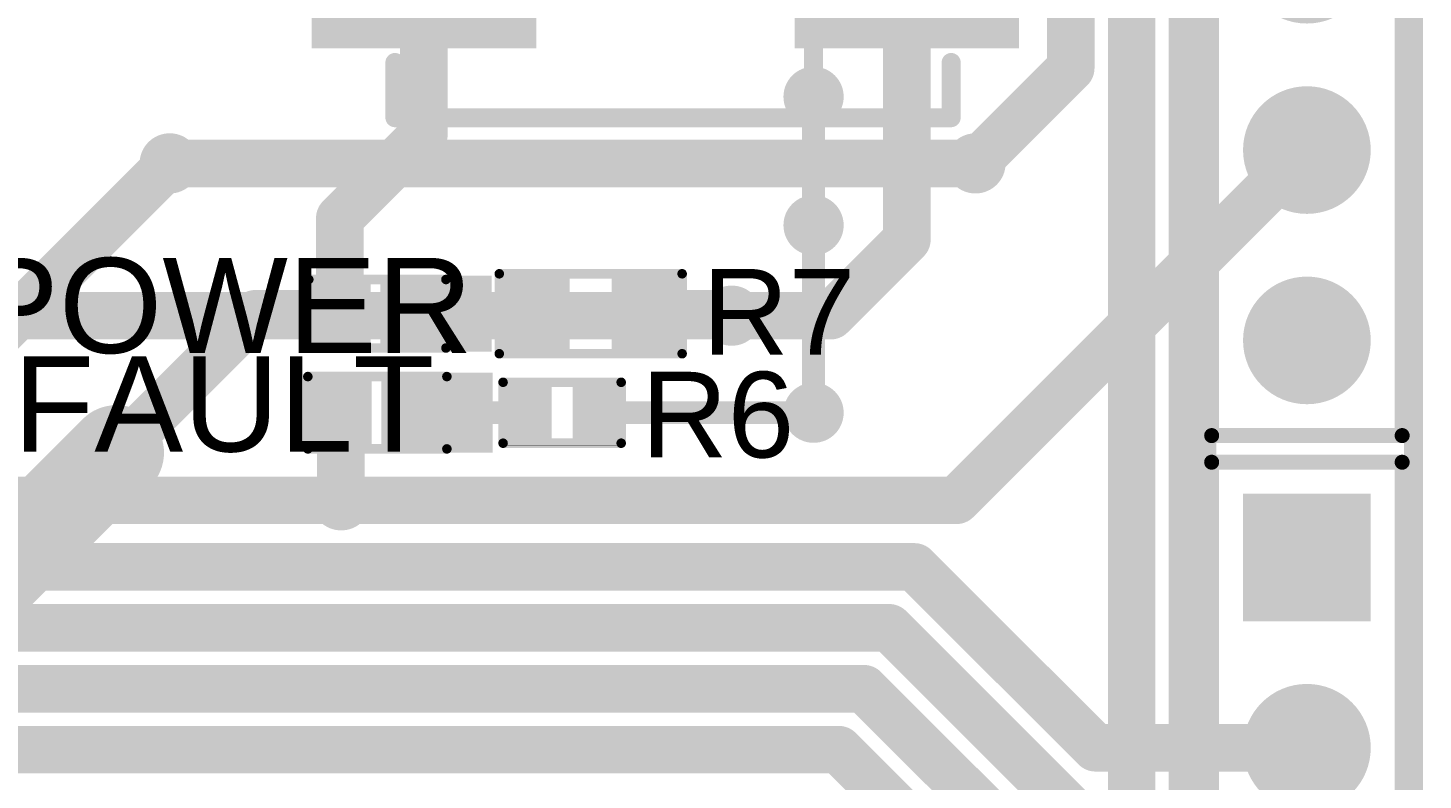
# Model space of a CAD drawing. Header units: millimetres. Extents: x -0.12 to 2.11, y 0 to 1.55.
# Drawn here: x 1.376 to 2.108, y 0.555 to 0.95 of the extents above; entities that cross this region are included whole.
import ezdxf

# ---------------------------------------------------------------- set-up
doc = ezdxf.new("R2010")
doc.units = ezdxf.units.MM
doc.header["$MEASUREMENT"] = 0
for name, color, linetype in [('BottomLayer', 5, 'Continuous'), ('BottomSolder', 6, 'Continuous'), ('Mechanical2', 216, 'Continuous'), ('MultiLayer', 9, 'Continuous'), ('PadHoleLayer', 156, 'Continuous'), ('TopLayer', 1, 'Continuous'), ('TopOverlay', 2, 'Continuous'), ('TopPaste', 8, 'Continuous'), ('TopSolder', 216, 'Continuous'), ('ViaHoleLayer', 16, 'Continuous')]:
    doc.layers.add(name, color=color, linetype=linetype)
doc.styles.add('Arial', font='', dxfattribs={"height": 0.2})
doc.styles.get('Arial').set_extended_font_data('Arial')

# ---------------------------------------------------------------- blocks, each defined once
blk = doc.blocks.new('R__0402_2')
at = {"layer": 'TopLayer'}
for points in [[(-0.0275, -0.0125), (-0.0275, 0.0125), (-0.0095, 0.0125), (-0.0095, -0.0125)], [(0.0095, -0.0125), (0.0095, 0.0125), (0.0275, 0.0125), (0.0275, -0.0125)]]:
    blk.add_hatch(color=1, dxfattribs=at).paths.add_polyline_path(points)
at = {"layer": 'TopPaste'}
for points in [[(-0.0275, -0.0125), (-0.0275, 0.0125), (-0.0095, 0.0125), (-0.0095, -0.0125)], [(0.0095, -0.0125), (0.0095, 0.0125), (0.0275, 0.0125), (0.0275, -0.0125)]]:
    blk.add_hatch(color=8, dxfattribs=at).paths.add_polyline_path(points)
at = {"layer": 'TopSolder'}
for points in [[(-0.0315, -0.0165), (-0.0315, 0.0165), (-0.0055, 0.0165), (-0.0055, -0.0165)], [(0.0055, -0.0165), (0.0055, 0.0165), (0.0315, 0.0165), (0.0315, -0.0165)]]:
    blk.add_hatch(color=216, dxfattribs=at).paths.add_polyline_path(points)
at = {"layer": 'TopOverlay'}
for points, const_width in [([(-0.031, 0.016), (0.031, 0.016)], 0.005), ([(-0.031, -0.016), (-0.031, 0.016)], 0.005), ([(0.031, -0.016), (0.031, 0.016)], 0.005), ([(-0.031, -0.016), (0.031, -0.016)], 0.005), ([(-0.032, -0.017), (0.032, -0.017)], 0.000127)]:
    blk.add_lwpolyline(points, dxfattribs=dict(at, const_width=const_width))
for points, const_width in [([(-0.03225, 0.016, 1), (-0.02975, 0.016, 1)], 0.0025), ([(-0.03225, 0.016, 1), (-0.02975, 0.016, 1)], 0.0025), ([(0.02975, 0.016, 1), (0.03225, 0.016, 1)], 0.0025), ([(0.02975, 0.016, 1), (0.03225, 0.016, 1)], 0.0025), ([(-0.03225, -0.016, 1), (-0.02975, -0.016, 1)], 0.0025), ([(-0.03225, -0.016, 1), (-0.02975, -0.016, 1)], 0.0025), ([(0.02975, -0.016, 1), (0.03225, -0.016, 1)], 0.0025), ([(0.02975, -0.016, 1), (0.03225, -0.016, 1)], 0.0025), ([(-0.03203, -0.017, 1), (-0.03197, -0.017, 1)], 0.0000635), ([(0.03197, -0.017, 1), (0.03203, -0.017, 1)], 0.0000635)]:
    blk.add_lwpolyline(points, format="xyb", close=True, dxfattribs=dict(at, const_width=const_width))
blk = doc.blocks.new('LED_0402_5')
at = {"layer": 'TopLayer'}
for points in [[(-0.03091, 0.01417), (-0.0065, 0.01417), (-0.0065, -0.01417), (-0.03091, -0.01417)], [(0.0065, 0.01417), (0.03091, 0.01417), (0.03091, -0.01417), (0.0065, -0.01417)]]:
    blk.add_hatch(color=1, dxfattribs=at).paths.add_polyline_path(points)
at = {"layer": 'TopOverlay'}
blk.add_hatch(color=2, dxfattribs=at).paths.add_polyline_path([(0.034, -0.021), (0.061, -0.021), (0.061, 0.021), (0.034, 0.021)])
at = {"layer": 'TopPaste'}
for points in [[(-0.03091, 0.01417), (-0.0065, 0.01417), (-0.0065, -0.01417), (-0.03091, -0.01417)], [(0.0065, 0.01417), (0.03091, 0.01417), (0.03091, -0.01417), (0.0065, -0.01417)]]:
    blk.add_hatch(color=8, dxfattribs=at).paths.add_polyline_path(points)
at = {"layer": 'TopSolder'}
for points in [[(-0.03491, 0.01817), (-0.0025, 0.01817), (-0.0025, -0.01817), (-0.03491, -0.01817)], [(0.0025, 0.01817), (0.03491, 0.01817), (0.03491, -0.01817), (0.0025, -0.01817)]]:
    blk.add_hatch(color=216, dxfattribs=at).paths.add_polyline_path(points)
at = {"layer": 'TopOverlay', "const_width": 0.005}
for points in [[(-0.036, -0.019), (-0.036, 0.019)], [(-0.036, 0.019), (0.037, 0.019)], [(-0.036, -0.019), (0.037, -0.019)]]:
    blk.add_lwpolyline(points, dxfattribs=at)
at = {"layer": 'TopOverlay', "const_width": 0.0025}
for points in [[(-0.03725, 0.019, 1), (-0.03475, 0.019, 1)], [(-0.03725, 0.019, 1), (-0.03475, 0.019, 1)], [(0.03575, 0.019, 1), (0.03825, 0.019, 1)], [(-0.03725, -0.019, 1), (-0.03475, -0.019, 1)], [(-0.03725, -0.019, 1), (-0.03475, -0.019, 1)], [(0.03575, -0.019, 1), (0.03825, -0.019, 1)]]:
    blk.add_lwpolyline(points, format="xyb", close=True, dxfattribs=at)
blk = doc.blocks.new('R___0603_23')
at = {"layer": 'TopLayer'}
for points in [[(-0.015, 0.0175), (-0.015, -0.0175), (-0.045, -0.0175), (-0.045, 0.0175)], [(0.045, 0.0175), (0.045, -0.0175), (0.015, -0.0175), (0.015, 0.0175)]]:
    blk.add_hatch(color=1, dxfattribs=at).paths.add_polyline_path(points)
at = {"layer": 'TopPaste'}
for points in [[(-0.015, 0.0175), (-0.015, -0.0175), (-0.045, -0.0175), (-0.045, 0.0175)], [(0.045, 0.0175), (0.045, -0.0175), (0.015, -0.0175), (0.015, 0.0175)]]:
    blk.add_hatch(color=8, dxfattribs=at).paths.add_polyline_path(points)
at = {"layer": 'TopSolder'}
for points in [[(-0.011, 0.0215), (-0.011, -0.0215), (-0.049, -0.0215), (-0.049, 0.0215)], [(0.049, 0.0215), (0.049, -0.0215), (0.011, -0.0215), (0.011, 0.0215)]]:
    blk.add_hatch(color=216, dxfattribs=at).paths.add_polyline_path(points)
at = {"layer": 'TopOverlay', "const_width": 0.005}
for points in [[(-0.048, -0.021), (-0.048, 0.021)], [(-0.048, 0.021), (0.048, 0.021)], [(0.048, -0.021), (0.048, 0.021)], [(-0.048, -0.021), (0.048, -0.021)]]:
    blk.add_lwpolyline(points, dxfattribs=at)
at = {"layer": 'TopOverlay', "const_width": 0.0025}
for points in [[(-0.04925, 0.021, 1), (-0.04675, 0.021, 1)], [(-0.04925, 0.021, 1), (-0.04675, 0.021, 1)], [(0.04675, 0.021, 1), (0.04925, 0.021, 1)], [(0.04675, 0.021, 1), (0.04925, 0.021, 1)], [(-0.04925, -0.021, 1), (-0.04675, -0.021, 1)], [(-0.04925, -0.021, 1), (-0.04675, -0.021, 1)], [(0.04675, -0.021, 1), (0.04925, -0.021, 1)], [(0.04675, -0.021, 1), (0.04925, -0.021, 1)]]:
    blk.add_lwpolyline(points, format="xyb", close=True, dxfattribs=at)
blk = doc.blocks.new('HDR1X6__31')
at = {"layer": 'BottomLayer'}
blk.add_hatch(color=5, dxfattribs=at).paths.add_polyline_path([(-0.02953, 0.02953), (0.02953, 0.02953), (0.02953, -0.02953), (-0.02953, -0.02953)])
h = blk.add_hatch(color=5, dxfattribs=at)
edge = h.paths.add_edge_path()
edge.add_arc((0.1, 0), 0.02953, 0, 360)
h = blk.add_hatch(color=5, dxfattribs=at)
edge = h.paths.add_edge_path()
edge.add_arc((0.2, 0), 0.02953, 0, 360)
h = blk.add_hatch(color=5, dxfattribs=at)
edge = h.paths.add_edge_path()
edge.add_arc((0.3, 0), 0.02953, 0, 360)
h = blk.add_hatch(color=5, dxfattribs=at)
edge = h.paths.add_edge_path()
edge.add_arc((0.4, 0), 0.02953, 0, 360)
h = blk.add_hatch(color=5, dxfattribs=at)
edge = h.paths.add_edge_path()
edge.add_arc((0.5, 0), 0.02953, 0, 360)
at = {"layer": 'BottomSolder'}
blk.add_hatch(color=6, dxfattribs=at).paths.add_polyline_path([(-0.03353, 0.03353), (0.03353, 0.03353), (0.03353, -0.03353), (-0.03353, -0.03353)])
h = blk.add_hatch(color=6, dxfattribs=at)
edge = h.paths.add_edge_path()
edge.add_arc((0.1, 0), 0.03353, 0, 360)
h = blk.add_hatch(color=6, dxfattribs=at)
edge = h.paths.add_edge_path()
edge.add_arc((0.2, 0), 0.03353, 0, 360)
h = blk.add_hatch(color=6, dxfattribs=at)
edge = h.paths.add_edge_path()
edge.add_arc((0.3, 0), 0.03353, 0, 360)
h = blk.add_hatch(color=6, dxfattribs=at)
edge = h.paths.add_edge_path()
edge.add_arc((0.4, 0), 0.03353, 0, 360)
h = blk.add_hatch(color=6, dxfattribs=at)
edge = h.paths.add_edge_path()
edge.add_arc((0.5, 0), 0.03353, 0, 360)
at = {"layer": 'MultiLayer'}
blk.add_hatch(color=9, dxfattribs=at).paths.add_polyline_path([(-0.02953, 0.02953), (0.02953, 0.02953), (0.02953, -0.02953), (-0.02953, -0.02953)])
h = blk.add_hatch(color=9, dxfattribs=at)
edge = h.paths.add_edge_path()
edge.add_arc((0.1, 0), 0.02953, 0, 360)
h = blk.add_hatch(color=9, dxfattribs=at)
edge = h.paths.add_edge_path()
edge.add_arc((0.2, 0), 0.02953, 0, 360)
h = blk.add_hatch(color=9, dxfattribs=at)
edge = h.paths.add_edge_path()
edge.add_arc((0.3, 0), 0.02953, 0, 360)
h = blk.add_hatch(color=9, dxfattribs=at)
edge = h.paths.add_edge_path()
edge.add_arc((0.4, 0), 0.02953, 0, 360)
h = blk.add_hatch(color=9, dxfattribs=at)
edge = h.paths.add_edge_path()
edge.add_arc((0.5, 0), 0.02953, 0, 360)
at = {"layer": 'PadHoleLayer'}
h = blk.add_hatch(color=156, dxfattribs=at)
edge = h.paths.add_edge_path()
edge.add_arc((0, 0), 0.01772, 0, 360)
h = blk.add_hatch(color=156, dxfattribs=at)
edge = h.paths.add_edge_path()
edge.add_arc((0.1, 0), 0.01772, 0, 360)
h = blk.add_hatch(color=156, dxfattribs=at)
edge = h.paths.add_edge_path()
edge.add_arc((0.2, 0), 0.01772, 0, 360)
h = blk.add_hatch(color=156, dxfattribs=at)
edge = h.paths.add_edge_path()
edge.add_arc((0.3, 0), 0.01772, 0, 360)
h = blk.add_hatch(color=156, dxfattribs=at)
edge = h.paths.add_edge_path()
edge.add_arc((0.4, 0), 0.01772, 0, 360)
h = blk.add_hatch(color=156, dxfattribs=at)
edge = h.paths.add_edge_path()
edge.add_arc((0.5, 0), 0.01772, 0, 360)
at = {"layer": 'TopLayer'}
blk.add_hatch(color=1, dxfattribs=at).paths.add_polyline_path([(-0.02953, 0.02953), (0.02953, 0.02953), (0.02953, -0.02953), (-0.02953, -0.02953)])
h = blk.add_hatch(color=1, dxfattribs=at)
edge = h.paths.add_edge_path()
edge.add_arc((0.1, 0), 0.02953, 0, 360)
h = blk.add_hatch(color=1, dxfattribs=at)
edge = h.paths.add_edge_path()
edge.add_arc((0.2, 0), 0.02953, 0, 360)
h = blk.add_hatch(color=1, dxfattribs=at)
edge = h.paths.add_edge_path()
edge.add_arc((0.3, 0), 0.02953, 0, 360)
h = blk.add_hatch(color=1, dxfattribs=at)
edge = h.paths.add_edge_path()
edge.add_arc((0.4, 0), 0.02953, 0, 360)
h = blk.add_hatch(color=1, dxfattribs=at)
edge = h.paths.add_edge_path()
edge.add_arc((0.5, 0), 0.02953, 0, 360)
at = {"layer": 'TopSolder'}
blk.add_hatch(color=216, dxfattribs=at).paths.add_polyline_path([(-0.03353, 0.03353), (0.03353, 0.03353), (0.03353, -0.03353), (-0.03353, -0.03353)])
h = blk.add_hatch(color=216, dxfattribs=at)
edge = h.paths.add_edge_path()
edge.add_arc((0.1, 0), 0.03353, 0, 360)
h = blk.add_hatch(color=216, dxfattribs=at)
edge = h.paths.add_edge_path()
edge.add_arc((0.2, 0), 0.03353, 0, 360)
h = blk.add_hatch(color=216, dxfattribs=at)
edge = h.paths.add_edge_path()
edge.add_arc((0.3, 0), 0.03353, 0, 360)
h = blk.add_hatch(color=216, dxfattribs=at)
edge = h.paths.add_edge_path()
edge.add_arc((0.4, 0), 0.03353, 0, 360)
h = blk.add_hatch(color=216, dxfattribs=at)
edge = h.paths.add_edge_path()
edge.add_arc((0.5, 0), 0.03353, 0, 360)
at = {"layer": 'TopOverlay', "const_width": 0.00787}
for points in [[(-0.05, -0.05), (-0.05, 0.05)], [(0.55, 0.05), (-0.05, 0.05)], [(0.55, -0.05), (0.55, 0.05)], [(0.55, -0.05), (-0.05, -0.05)]]:
    blk.add_lwpolyline(points, dxfattribs=at)
at = {"layer": 'TopOverlay', "const_width": 0.00394}
for points in [[(-0.05197, 0.05, 1), (-0.04803, 0.05, 1)], [(-0.05197, 0.05, 1), (-0.04803, 0.05, 1)], [(0.54803, 0.05, 1), (0.55197, 0.05, 1)], [(0.54803, 0.05, 1), (0.55197, 0.05, 1)], [(-0.05197, -0.05, 1), (-0.04803, -0.05, 1)], [(-0.05197, -0.05, 1), (-0.04803, -0.05, 1)], [(0.54803, -0.05, 1), (0.55197, -0.05, 1)], [(0.54803, -0.05, 1), (0.55197, -0.05, 1)]]:
    blk.add_lwpolyline(points, format="xyb", close=True, dxfattribs=at)
blk = doc.blocks.new('HDR1X6__32')
at = {"layer": 'BottomLayer'}
blk.add_hatch(color=5, dxfattribs=at).paths.add_polyline_path([(-0.02953, 0.02953), (0.02953, 0.02953), (0.02953, -0.02953), (-0.02953, -0.02953)])
h = blk.add_hatch(color=5, dxfattribs=at)
edge = h.paths.add_edge_path()
edge.add_arc((0.1, 0), 0.02953, 0, 360)
h = blk.add_hatch(color=5, dxfattribs=at)
edge = h.paths.add_edge_path()
edge.add_arc((0.2, 0), 0.02953, 0, 360)
h = blk.add_hatch(color=5, dxfattribs=at)
edge = h.paths.add_edge_path()
edge.add_arc((0.3, 0), 0.02953, 0, 360)
h = blk.add_hatch(color=5, dxfattribs=at)
edge = h.paths.add_edge_path()
edge.add_arc((0.4, 0), 0.02953, 0, 360)
h = blk.add_hatch(color=5, dxfattribs=at)
edge = h.paths.add_edge_path()
edge.add_arc((0.5, 0), 0.02953, 0, 360)
at = {"layer": 'BottomSolder'}
blk.add_hatch(color=6, dxfattribs=at).paths.add_polyline_path([(-0.03353, 0.03353), (0.03353, 0.03353), (0.03353, -0.03353), (-0.03353, -0.03353)])
h = blk.add_hatch(color=6, dxfattribs=at)
edge = h.paths.add_edge_path()
edge.add_arc((0.1, 0), 0.03353, 0, 360)
h = blk.add_hatch(color=6, dxfattribs=at)
edge = h.paths.add_edge_path()
edge.add_arc((0.2, 0), 0.03353, 0, 360)
h = blk.add_hatch(color=6, dxfattribs=at)
edge = h.paths.add_edge_path()
edge.add_arc((0.3, 0), 0.03353, 0, 360)
h = blk.add_hatch(color=6, dxfattribs=at)
edge = h.paths.add_edge_path()
edge.add_arc((0.4, 0), 0.03353, 0, 360)
h = blk.add_hatch(color=6, dxfattribs=at)
edge = h.paths.add_edge_path()
edge.add_arc((0.5, 0), 0.03353, 0, 360)
at = {"layer": 'MultiLayer'}
blk.add_hatch(color=9, dxfattribs=at).paths.add_polyline_path([(-0.02953, 0.02953), (0.02953, 0.02953), (0.02953, -0.02953), (-0.02953, -0.02953)])
h = blk.add_hatch(color=9, dxfattribs=at)
edge = h.paths.add_edge_path()
edge.add_arc((0.1, 0), 0.02953, 0, 360)
h = blk.add_hatch(color=9, dxfattribs=at)
edge = h.paths.add_edge_path()
edge.add_arc((0.2, 0), 0.02953, 0, 360)
h = blk.add_hatch(color=9, dxfattribs=at)
edge = h.paths.add_edge_path()
edge.add_arc((0.3, 0), 0.02953, 0, 360)
h = blk.add_hatch(color=9, dxfattribs=at)
edge = h.paths.add_edge_path()
edge.add_arc((0.4, 0), 0.02953, 0, 360)
h = blk.add_hatch(color=9, dxfattribs=at)
edge = h.paths.add_edge_path()
edge.add_arc((0.5, 0), 0.02953, 0, 360)
at = {"layer": 'PadHoleLayer'}
h = blk.add_hatch(color=156, dxfattribs=at)
edge = h.paths.add_edge_path()
edge.add_arc((0, 0), 0.01772, 0, 360)
h = blk.add_hatch(color=156, dxfattribs=at)
edge = h.paths.add_edge_path()
edge.add_arc((0.1, 0), 0.01772, 0, 360)
h = blk.add_hatch(color=156, dxfattribs=at)
edge = h.paths.add_edge_path()
edge.add_arc((0.2, 0), 0.01772, 0, 360)
h = blk.add_hatch(color=156, dxfattribs=at)
edge = h.paths.add_edge_path()
edge.add_arc((0.3, 0), 0.01772, 0, 360)
h = blk.add_hatch(color=156, dxfattribs=at)
edge = h.paths.add_edge_path()
edge.add_arc((0.4, 0), 0.01772, 0, 360)
h = blk.add_hatch(color=156, dxfattribs=at)
edge = h.paths.add_edge_path()
edge.add_arc((0.5, 0), 0.01772, 0, 360)
at = {"layer": 'TopLayer'}
blk.add_hatch(color=1, dxfattribs=at).paths.add_polyline_path([(-0.02953, 0.02953), (0.02953, 0.02953), (0.02953, -0.02953), (-0.02953, -0.02953)])
h = blk.add_hatch(color=1, dxfattribs=at)
edge = h.paths.add_edge_path()
edge.add_arc((0.1, 0), 0.02953, 0, 360)
h = blk.add_hatch(color=1, dxfattribs=at)
edge = h.paths.add_edge_path()
edge.add_arc((0.2, 0), 0.02953, 0, 360)
h = blk.add_hatch(color=1, dxfattribs=at)
edge = h.paths.add_edge_path()
edge.add_arc((0.3, 0), 0.02953, 0, 360)
h = blk.add_hatch(color=1, dxfattribs=at)
edge = h.paths.add_edge_path()
edge.add_arc((0.4, 0), 0.02953, 0, 360)
h = blk.add_hatch(color=1, dxfattribs=at)
edge = h.paths.add_edge_path()
edge.add_arc((0.5, 0), 0.02953, 0, 360)
at = {"layer": 'TopSolder'}
blk.add_hatch(color=216, dxfattribs=at).paths.add_polyline_path([(-0.03353, 0.03353), (0.03353, 0.03353), (0.03353, -0.03353), (-0.03353, -0.03353)])
h = blk.add_hatch(color=216, dxfattribs=at)
edge = h.paths.add_edge_path()
edge.add_arc((0.1, 0), 0.03353, 0, 360)
h = blk.add_hatch(color=216, dxfattribs=at)
edge = h.paths.add_edge_path()
edge.add_arc((0.2, 0), 0.03353, 0, 360)
h = blk.add_hatch(color=216, dxfattribs=at)
edge = h.paths.add_edge_path()
edge.add_arc((0.3, 0), 0.03353, 0, 360)
h = blk.add_hatch(color=216, dxfattribs=at)
edge = h.paths.add_edge_path()
edge.add_arc((0.4, 0), 0.03353, 0, 360)
h = blk.add_hatch(color=216, dxfattribs=at)
edge = h.paths.add_edge_path()
edge.add_arc((0.5, 0), 0.03353, 0, 360)
at = {"layer": 'TopOverlay', "const_width": 0.00787}
for points in [[(-0.05, -0.05), (-0.05, 0.05)], [(0.55, 0.05), (-0.05, 0.05)], [(0.55, -0.05), (0.55, 0.05)], [(0.55, -0.05), (-0.05, -0.05)]]:
    blk.add_lwpolyline(points, dxfattribs=at)
at = {"layer": 'TopOverlay', "const_width": 0.00394}
for points in [[(-0.05197, 0.05, 1), (-0.04803, 0.05, 1)], [(-0.05197, 0.05, 1), (-0.04803, 0.05, 1)], [(0.54803, 0.05, 1), (0.55197, 0.05, 1)], [(0.54803, 0.05, 1), (0.55197, 0.05, 1)], [(-0.05197, -0.05, 1), (-0.04803, -0.05, 1)], [(-0.05197, -0.05, 1), (-0.04803, -0.05, 1)], [(0.54803, -0.05, 1), (0.55197, -0.05, 1)], [(0.54803, -0.05, 1), (0.55197, -0.05, 1)]]:
    blk.add_lwpolyline(points, format="xyb", close=True, dxfattribs=at)
blk = doc.blocks.new('LED_0402_33')
at = {"layer": 'TopLayer'}
for points in [[(-0.03091, 0.01417), (-0.0065, 0.01417), (-0.0065, -0.01417), (-0.03091, -0.01417)], [(0.0065, 0.01417), (0.03091, 0.01417), (0.03091, -0.01417), (0.0065, -0.01417)]]:
    blk.add_hatch(color=1, dxfattribs=at).paths.add_polyline_path(points)
at = {"layer": 'TopOverlay'}
blk.add_hatch(color=2, dxfattribs=at).paths.add_polyline_path([(0.037, -0.02), (0.061, -0.02), (0.061, 0.02), (0.037, 0.02)])
at = {"layer": 'TopPaste'}
for points in [[(-0.03091, 0.01417), (-0.0065, 0.01417), (-0.0065, -0.01417), (-0.03091, -0.01417)], [(0.0065, 0.01417), (0.03091, 0.01417), (0.03091, -0.01417), (0.0065, -0.01417)]]:
    blk.add_hatch(color=8, dxfattribs=at).paths.add_polyline_path(points)
at = {"layer": 'TopSolder'}
for points in [[(-0.03491, 0.01817), (-0.0025, 0.01817), (-0.0025, -0.01817), (-0.03491, -0.01817)], [(0.0025, 0.01817), (0.03491, 0.01817), (0.03491, -0.01817), (0.0025, -0.01817)]]:
    blk.add_hatch(color=216, dxfattribs=at).paths.add_polyline_path(points)
at = {"layer": 'TopOverlay', "const_width": 0.005}
for points in [[(-0.035, -0.018), (-0.035, 0.018)], [(-0.035, 0.018), (0.037, 0.018)], [(0.037, -0.018), (0.037, 0.018)], [(-0.035, -0.018), (0.037, -0.018)]]:
    blk.add_lwpolyline(points, dxfattribs=at)
at = {"layer": 'TopOverlay', "const_width": 0.0025}
for points in [[(-0.03625, 0.018, 1), (-0.03375, 0.018, 1)], [(-0.03625, 0.018, 1), (-0.03375, 0.018, 1)], [(0.03575, 0.018, 1), (0.03825, 0.018, 1)], [(0.03575, 0.018, 1), (0.03825, 0.018, 1)], [(-0.03625, -0.018, 1), (-0.03375, -0.018, 1)], [(-0.03625, -0.018, 1), (-0.03375, -0.018, 1)], [(0.03575, -0.018, 1), (0.03825, -0.018, 1)], [(0.03575, -0.018, 1), (0.03825, -0.018, 1)]]:
    blk.add_lwpolyline(points, format="xyb", close=True, dxfattribs=at)
blk = doc.blocks.new('C____E_41')
at = {"layer": 'TopLayer'}
for points in [[(-0.05492, 0.05059), (0.05492, 0.05059), (0.05492, -0.05059), (-0.05492, -0.05059)], [(0.19862, 0.05059), (0.30846, 0.05059), (0.30846, -0.05059), (0.19862, -0.05059)]]:
    blk.add_hatch(color=1, dxfattribs=at).paths.add_polyline_path(points)
at = {"layer": 'TopPaste'}
for points in [[(-0.05492, 0.05059), (0.05492, 0.05059), (0.05492, -0.05059), (-0.05492, -0.05059)], [(0.19862, 0.05059), (0.30846, 0.05059), (0.30846, -0.05059), (0.19862, -0.05059)]]:
    blk.add_hatch(color=8, dxfattribs=at).paths.add_polyline_path(points)
at = {"layer": 'TopSolder'}
for points in [[(-0.05892, 0.05459), (0.05892, 0.05459), (0.05892, -0.05459), (-0.05892, -0.05459)], [(0.19462, 0.05459), (0.31246, 0.05459), (0.31246, -0.05459), (0.19462, -0.05459)]]:
    blk.add_hatch(color=216, dxfattribs=at).paths.add_polyline_path(points)
at = {"layer": 'TopOverlay', "const_width": 0.01}
for points in [[(-0.04823, 0.063), (-0.04823, 0.092)], [(-0.01523, 0.091), (0.27677, 0.091)], [(-0.01523, 0.062), (-0.01523, 0.091)], [(0.27677, 0.062), (0.27677, 0.091)], [(-0.06423, 0.077), (-0.03123, 0.077)], [(-0.01523, -0.091), (-0.01523, -0.062)], [(0.27677, -0.091), (0.27677, -0.062)], [(-0.01523, -0.091), (0.27677, -0.091)]]:
    blk.add_lwpolyline(points, dxfattribs=at)
at = {"layer": 'TopOverlay', "const_width": 0.005}
for points in [[(-0.05073, 0.092, 1), (-0.04573, 0.092, 1)], [(-0.01773, 0.091, 1), (-0.01273, 0.091, 1)], [(-0.01773, 0.091, 1), (-0.01273, 0.091, 1)], [(0.27427, 0.091, 1), (0.27927, 0.091, 1)], [(0.27427, 0.091, 1), (0.27927, 0.091, 1)], [(-0.06673, 0.077, 1), (-0.06173, 0.077, 1)], [(-0.03373, 0.077, 1), (-0.02873, 0.077, 1)], [(-0.05073, 0.063, 1), (-0.04573, 0.063, 1)], [(-0.01773, 0.062, 1), (-0.01273, 0.062, 1)], [(0.27427, 0.062, 1), (0.27927, 0.062, 1)], [(-0.01773, -0.062, 1), (-0.01273, -0.062, 1)], [(0.27427, -0.062, 1), (0.27927, -0.062, 1)], [(-0.01773, -0.091, 1), (-0.01273, -0.091, 1)], [(-0.01773, -0.091, 1), (-0.01273, -0.091, 1)], [(0.27427, -0.091, 1), (0.27927, -0.091, 1)], [(0.27427, -0.091, 1), (0.27927, -0.091, 1)]]:
    blk.add_lwpolyline(points, format="xyb", close=True, dxfattribs=at)

msp = doc.modelspace()

# ---------------------------------------------------------------- hatches: boundary and pattern name
at = {"layer": 'BottomLayer'}
h = msp.add_hatch(color=5, dxfattribs=at)
edge = h.paths.add_edge_path()
edge.add_arc((1.788, 0.914), 0.01181, 0, 360)
h = msp.add_hatch(color=5, dxfattribs=at)
edge = h.paths.add_edge_path()
edge.add_arc((1.45, 0.879), 0.01181, 0, 360)
h = msp.add_hatch(color=5, dxfattribs=at)
edge = h.paths.add_edge_path()
edge.add_arc((1.873, 0.879), 0.01181, 0, 360)
h = msp.add_hatch(color=5, dxfattribs=at)
edge = h.paths.add_edge_path()
edge.add_arc((1.788, 0.8465), 0.01181, 0, 360)
h = msp.add_hatch(color=5, dxfattribs=at)
edge = h.paths.add_edge_path()
edge.add_arc((1.745, 0.799), 0.01181, 0, 360)
h = msp.add_hatch(color=5, dxfattribs=at)
edge = h.paths.add_edge_path()
edge.add_arc((1.788, 0.748), 0.01181, 0, 360)
h = msp.add_hatch(color=5, dxfattribs=at)
edge = h.paths.add_edge_path()
edge.add_arc((1.54, 0.702), 0.01181, 0, 360)
at = {"layer": 'BottomSolder'}
h = msp.add_hatch(color=6, dxfattribs=at)
edge = h.paths.add_edge_path()
edge.add_arc((1.788, 0.914), 0.01581, 0, 360)
h = msp.add_hatch(color=6, dxfattribs=at)
edge = h.paths.add_edge_path()
edge.add_arc((1.45, 0.879), 0.01581, 0, 360)
h = msp.add_hatch(color=6, dxfattribs=at)
edge = h.paths.add_edge_path()
edge.add_arc((1.873, 0.879), 0.01581, 0, 360)
h = msp.add_hatch(color=6, dxfattribs=at)
edge = h.paths.add_edge_path()
edge.add_arc((1.788, 0.8465), 0.01581, 0, 360)
h = msp.add_hatch(color=6, dxfattribs=at)
edge = h.paths.add_edge_path()
edge.add_arc((1.745, 0.799), 0.01581, 0, 360)
h = msp.add_hatch(color=6, dxfattribs=at)
edge = h.paths.add_edge_path()
edge.add_arc((1.788, 0.748), 0.01581, 0, 360)
h = msp.add_hatch(color=6, dxfattribs=at)
edge = h.paths.add_edge_path()
edge.add_arc((1.54, 0.702), 0.01581, 0, 360)
at = {"layer": 'TopLayer'}
h = msp.add_hatch(color=1, dxfattribs=at)
edge = h.paths.add_edge_path()
edge.add_arc((1.788, 0.914), 0.01181, 0, 360)
h = msp.add_hatch(color=1, dxfattribs=at)
edge = h.paths.add_edge_path()
edge.add_arc((1.45, 0.879), 0.01181, 0, 360)
h = msp.add_hatch(color=1, dxfattribs=at)
edge = h.paths.add_edge_path()
edge.add_arc((1.873, 0.879), 0.01181, 0, 360)
h = msp.add_hatch(color=1, dxfattribs=at)
edge = h.paths.add_edge_path()
edge.add_arc((1.788, 0.8465), 0.01181, 0, 360)
h = msp.add_hatch(color=1, dxfattribs=at)
edge = h.paths.add_edge_path()
edge.add_arc((1.745, 0.799), 0.01181, 0, 360)
h = msp.add_hatch(color=1, dxfattribs=at)
edge = h.paths.add_edge_path()
edge.add_arc((1.788, 0.748), 0.01181, 0, 360)
h = msp.add_hatch(color=1, dxfattribs=at)
edge = h.paths.add_edge_path()
edge.add_arc((1.54, 0.702), 0.01181, 0, 360)
at = {"layer": 'TopSolder'}
h = msp.add_hatch(color=216, dxfattribs=at)
edge = h.paths.add_edge_path()
edge.add_arc((1.788, 0.914), 0.01581, 0, 360)
h = msp.add_hatch(color=216, dxfattribs=at)
edge = h.paths.add_edge_path()
edge.add_arc((1.45, 0.879), 0.01581, 0, 360)
h = msp.add_hatch(color=216, dxfattribs=at)
edge = h.paths.add_edge_path()
edge.add_arc((1.873, 0.879), 0.01581, 0, 360)
h = msp.add_hatch(color=216, dxfattribs=at)
edge = h.paths.add_edge_path()
edge.add_arc((1.788, 0.8465), 0.01581, 0, 360)
h = msp.add_hatch(color=216, dxfattribs=at)
edge = h.paths.add_edge_path()
edge.add_arc((1.745, 0.799), 0.01581, 0, 360)
h = msp.add_hatch(color=216, dxfattribs=at)
edge = h.paths.add_edge_path()
edge.add_arc((1.788, 0.748), 0.01581, 0, 360)
h = msp.add_hatch(color=216, dxfattribs=at)
edge = h.paths.add_edge_path()
edge.add_arc((1.54, 0.702), 0.01581, 0, 360)
at = {"layer": 'ViaHoleLayer'}
h = msp.add_hatch(color=16, dxfattribs=at)
edge = h.paths.add_edge_path()
edge.add_arc((1.788, 0.914), 0.00591, 0, 360)
h = msp.add_hatch(color=16, dxfattribs=at)
edge = h.paths.add_edge_path()
edge.add_arc((1.45, 0.879), 0.00591, 0, 360)
h = msp.add_hatch(color=16, dxfattribs=at)
edge = h.paths.add_edge_path()
edge.add_arc((1.873, 0.879), 0.00591, 0, 360)
h = msp.add_hatch(color=16, dxfattribs=at)
edge = h.paths.add_edge_path()
edge.add_arc((1.788, 0.8465), 0.00591, 0, 360)
h = msp.add_hatch(color=16, dxfattribs=at)
edge = h.paths.add_edge_path()
edge.add_arc((1.745, 0.799), 0.00591, 0, 360)
h = msp.add_hatch(color=16, dxfattribs=at)
edge = h.paths.add_edge_path()
edge.add_arc((1.788, 0.748), 0.00591, 0, 360)
h = msp.add_hatch(color=16, dxfattribs=at)
edge = h.paths.add_edge_path()
edge.add_arc((1.54, 0.702), 0.00591, 0, 360)

# ---------------------------------------------------------------- linework, layer by layer
at = {"layer": 'BottomLayer'}
for points, const_width in [([(1.788, 0.914), (1.788, 1.119)], 0.01), ([(1.863, 0.702), (2.047, 0.886)], 0.025), ([(1.45, 0.879), (1.873, 0.879)], 0.025), ([(1.788, 0.748), (1.788, 0.8465)], 0.012), ([(1.322, 0.799), (1.745, 0.799)], 0.025), ([(1.345, 0.702), (1.54, 0.702)], 0.025), ([(1.54, 0.702), (1.863, 0.702)], 0.025), ([(1.32876, 0.667), (1.841, 0.667)], 0.025), ([(1.841, 0.667), (1.936, 0.572)], 0.025), ([(1.31551, 0.635), (1.82775, 0.635)], 0.025), ([(1.82775, 0.635), (1.99075, 0.472)], 0.025), ([(1.30225, 0.603), (1.81449, 0.603)], 0.025), ([(1.81449, 0.603), (1.952, 0.46549)], 0.025), ([(1.289, 0.571), (1.80124, 0.571)], 0.025), ([(1.80124, 0.571), (1.92, 0.45224)], 0.025), ([(1.936, 0.572), (2.047, 0.572)], 0.025)]:
    msp.add_lwpolyline(points, dxfattribs=dict(at, const_width=const_width))
for points, const_width in [([(1.7855, 0.914, 1), (1.7905, 0.914, 1)], 0.005), ([(2.04075, 0.886, 1), (2.05325, 0.886, 1)], 0.0125), ([(1.44375, 0.879, 1), (1.45625, 0.879, 1)], 0.0125), ([(1.86675, 0.879, 1), (1.87925, 0.879, 1)], 0.0125), ([(1.785, 0.8465, 1), (1.791, 0.8465, 1)], 0.006), ([(1.73875, 0.799, 1), (1.75125, 0.799, 1)], 0.0125), ([(1.785, 0.748, 1), (1.791, 0.748, 1)], 0.006), ([(1.53375, 0.702, 1), (1.54625, 0.702, 1)], 0.0125), ([(1.53375, 0.702, 1), (1.54625, 0.702, 1)], 0.0125), ([(1.85675, 0.702, 1), (1.86925, 0.702, 1)], 0.0125), ([(1.85675, 0.702, 1), (1.86925, 0.702, 1)], 0.0125), ([(1.83475, 0.667, 1), (1.84725, 0.667, 1)], 0.0125), ([(1.83475, 0.667, 1), (1.84725, 0.667, 1)], 0.0125), ([(1.8215, 0.635, 1), (1.834, 0.635, 1)], 0.0125), ([(1.8215, 0.635, 1), (1.834, 0.635, 1)], 0.0125), ([(1.80824, 0.603, 1), (1.82074, 0.603, 1)], 0.0125), ([(1.80824, 0.603, 1), (1.82074, 0.603, 1)], 0.0125), ([(1.79499, 0.571, 1), (1.80749, 0.571, 1)], 0.0125), ([(1.79499, 0.571, 1), (1.80749, 0.571, 1)], 0.0125), ([(1.92975, 0.572, 1), (1.94225, 0.572, 1)], 0.0125), ([(1.92975, 0.572, 1), (1.94225, 0.572, 1)], 0.0125), ([(2.04075, 0.572, 1), (2.05325, 0.572, 1)], 0.0125)]:
    msp.add_lwpolyline(points, format="xyb", close=True, dxfattribs=dict(at, const_width=const_width))
at = {"layer": 'Mechanical2', "const_width": 0.01}
msp.add_lwpolyline([(2.103, 1.455), (2.103, 0.001)], dxfattribs=at)
at = {"layer": 'TopLayer'}
for points, const_width in [([(1.987, 0.238), (1.987, 1.075)], 0.025), ([(1.955, 0.256), (1.955, 1.06175)], 0.025), ([(1.923, 0.929), (1.923, 1.04849)], 0.025), ([(1.58346, 0.89446), (1.58346, 0.994)], 0.025), ([(1.837, 0.839), (1.837, 0.994)], 0.025), ([(1.873, 0.879), (1.923, 0.929)], 0.025), ([(1.788, 0.8465), (1.788, 0.914)], 0.012), ([(1.5393, 0.8503), (1.58346, 0.89446)], 0.025), ([(1.305, 0.734), (1.45, 0.879)], 0.025), ([(1.5393, 0.8), (1.5393, 0.8503)], 0.025), ([(1.797, 0.799), (1.837, 0.839)], 0.025), ([(1.422, 0.727), (1.495, 0.8)], 0.025), ([(1.495, 0.8), (1.5393, 0.8)], 0.025), ([(1.5767, 0.8), (1.641, 0.8)], 0.012), ([(1.701, 0.8), (1.744, 0.8)], 0.025), ([(1.745, 0.799), (1.797, 0.799)], 0.025), ([(1.5398, 0.702), (1.5398, 0.748)], 0.025), ([(1.316, 0.621), (1.422, 0.727)], 0.05), ([(1.5772, 0.748), (1.6375, 0.748)], 0.012), ([(1.6745, 0.748), (1.788, 0.748)], 0.012)]:
    msp.add_lwpolyline(points, dxfattribs=dict(at, const_width=const_width))
for points, const_width in [([(1.91675, 0.929, 1), (1.92925, 0.929, 1)], 0.0125), ([(1.91675, 0.929, 1), (1.92925, 0.929, 1)], 0.0125), ([(1.785, 0.914, 1), (1.791, 0.914, 1)], 0.006), ([(1.57721, 0.89446, 1), (1.58971, 0.89446, 1)], 0.0125), ([(1.57721, 0.89446, 1), (1.58971, 0.89446, 1)], 0.0125), ([(1.44375, 0.879, 1), (1.45625, 0.879, 1)], 0.0125), ([(1.86675, 0.879, 1), (1.87925, 0.879, 1)], 0.0125), ([(1.53305, 0.8503, 1), (1.54555, 0.8503, 1)], 0.0125), ([(1.53305, 0.8503, 1), (1.54555, 0.8503, 1)], 0.0125), ([(1.785, 0.8465, 1), (1.791, 0.8465, 1)], 0.006), ([(1.83075, 0.839, 1), (1.84325, 0.839, 1)], 0.0125), ([(1.83075, 0.839, 1), (1.84325, 0.839, 1)], 0.0125), ([(1.48875, 0.8, 1), (1.50125, 0.8, 1)], 0.0125), ([(1.48875, 0.8, 1), (1.50125, 0.8, 1)], 0.0125), ([(1.53305, 0.8, 1), (1.54555, 0.8, 1)], 0.0125), ([(1.53305, 0.8, 1), (1.54555, 0.8, 1)], 0.0125), ([(1.5737, 0.8, 1), (1.5797, 0.8, 1)], 0.006), ([(1.638, 0.8, 1), (1.644, 0.8, 1)], 0.006), ([(1.69475, 0.8, 1), (1.70725, 0.8, 1)], 0.0125), ([(1.73775, 0.8, 1), (1.75025, 0.8, 1)], 0.0125), ([(1.73875, 0.799, 1), (1.75125, 0.799, 1)], 0.0125), ([(1.79075, 0.799, 1), (1.80325, 0.799, 1)], 0.0125), ([(1.79075, 0.799, 1), (1.80325, 0.799, 1)], 0.0125), ([(1.53355, 0.748, 1), (1.54605, 0.748, 1)], 0.0125), ([(1.4095, 0.727, 1), (1.4345, 0.727, 1)], 0.025), ([(1.5742, 0.748, 1), (1.5802, 0.748, 1)], 0.006), ([(1.6345, 0.748, 1), (1.6405, 0.748, 1)], 0.006), ([(1.6715, 0.748, 1), (1.6775, 0.748, 1)], 0.006), ([(1.785, 0.748, 1), (1.791, 0.748, 1)], 0.006), ([(1.41575, 0.727, 1), (1.42825, 0.727, 1)], 0.0125), ([(1.53355, 0.702, 1), (1.54605, 0.702, 1)], 0.0125)]:
    msp.add_lwpolyline(points, format="xyb", close=True, dxfattribs=dict(at, const_width=const_width))

# ---------------------------------------------------------------- block references
at = {"rotation": 270}
for name, p in [('HDR1X6__32', (2.047, 1.286)), ('HDR1X6__31', (2.047, 0.672))]:
    msp.add_blockref(name, p, dxfattribs=at)
for name, p in [('C____E_41', (1.58346, 0.994)), ('LED_0402_33', (1.558, 0.8)), ('R___0603_23', (1.671, 0.8)), ('LED_0402_5', (1.5585, 0.748)), ('R__0402_2', (1.656, 0.748))]:
    msp.add_blockref(name, p)

# ---------------------------------------------------------------- texts
at = {"layer": 'TopOverlay', "style": 'Arial'}
for s, p in [('POWER', (1.34521, 0.77935)), ('FAULT', (1.36777, 0.72762))]:
    msp.add_text(s, height=0.05, rotation=360, dxfattribs=at).set_placement(p)
for s, p in [('R7', (1.72951, 0.77851)), ('R6', (1.69751, 0.72451))]:
    msp.add_text(s, height=0.045, dxfattribs=at).set_placement(p)

doc.saveas('drawing.dxf')
